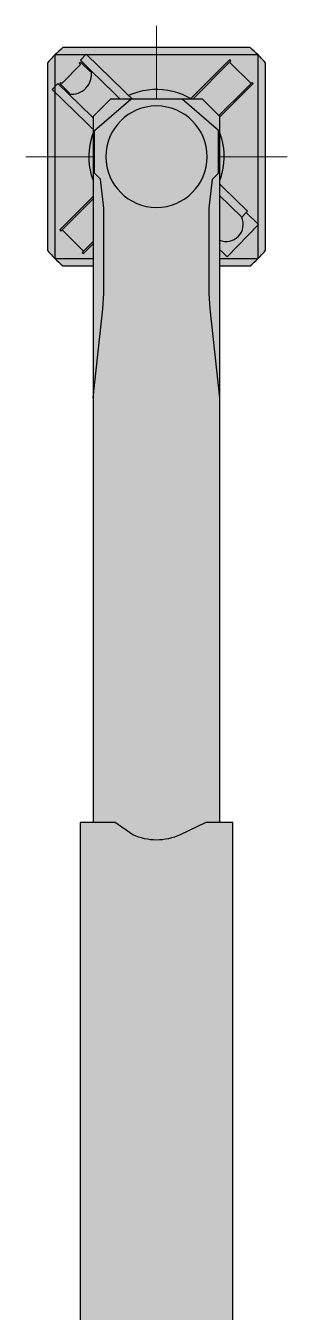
# Model space of a CAD drawing. Header units: millimetres. Extents: x -4300 to 16918, y -16722 to 12457.
# Drawn here: x 5098 to 5698, y -10668 to -7722 of the extents above; entities that cross this region are included whole.
import ezdxf

# ---------------------------------------------------------------- set-up
doc = ezdxf.new("R2010")
doc.units = ezdxf.units.MM
doc.set_wipeout_variables(frame=1)
doc.layers.add('Техника KA-1300SL', color=250, linetype='Continuous')
doc.layers.add('Техника KA-1300SL Штрих', color=7, linetype='Continuous', true_color=0xffe79e)

# ---------------------------------------------------------------- blocks, each defined once
blk = doc.blocks.new('KA-1300SL-20230312.114413')
at = {"layer": 'Техника KA-1300SL Штрих', "ltscale": 30, "true_color": 0xadadad, "transparency": 16777216}
h = blk.add_hatch(color=253, dxfattribs=at)
h.dxf.hatch_style = 1
edge = h.paths.add_edge_path()
edge.add_arc((0, 0), 329.8, 220.7117, 229.2883, ccw=False)
edge.add_line((-250, -215.1), (-250, 215.1))
edge.add_arc((0, 0), 329.8, 130.7117, 139.2883, ccw=False)
edge.add_line((-215.1, 250), (215.1, 250))
edge.add_arc((0, 0), 329.8, 40.7117, 49.2883, ccw=False)
edge.add_line((250, 215.1), (250, -215.1))
edge.add_arc((0, 0), 329.8, 310.7117, 319.2883, ccw=False)
edge.add_line((215.1, -250), (-215.1, -250))
at = {"color": 0, "linetype": 'ByBlock', "lineweight": 5, "ltscale": 30, "transparency": 16777216}
for points in [[(0, 0), (0, 300)], [(-300, 0), (0, 0)], [(0, 0), (300, 0)], [(0, -300), (0, 0)]]:
    blk.add_lwpolyline(points, dxfattribs=at)
at = {"color": 0, "linetype": 'ByBlock', "lineweight": -2, "ltscale": 30, "transparency": 16777216}
blk.add_lwpolyline([(-215.1, -250, -0.03744), (-250, -215.1), (-250, 215.1, -0.03744), (-215.1, 250), (215.1, 250, -0.03744), (250, 215.1), (250, -215.1, -0.03744), (215.1, -250)], format="xyb", close=True, dxfattribs=at)
for points in [[(-162.1, -229.3), (-133.9, -202), (-130.9, -205), (239.5, 154.1), (226.3, 167.7), (201.2, 143.3), (199.3, 145.2), (221.8, 167.7), (219.3, 170.2), (216.8, 167.7), (174.4, 211.4), (177, 213.9), (174.5, 216.5), (151.3, 194.7), (149.5, 196.7), (174.6, 221), (161.5, 234.6), (-209, -124.5), (-206, -127.6), (-234.2, -154.9)], [(-233.2, -233.2), (-233.2, 233.2), (233.2, 233.2), (233.2, -233.2)]]:
    blk.add_lwpolyline(points, close=True, dxfattribs=at)
for points in [[(-133.1, 79), (-221.9, 167.8), (-219.3, 170.3), (-216.8, 167.8), (-167.8, 216.8), (-170.3, 219.3), (-167.8, 221.8), (-79, 133)], [(-167.8, 216.8), (-82.2, 131.1)], [(-195.8, -138.1), (149.5, 196.7)], [(-131.1, 82.1), (-216.8, 167.8)], [(-144.1, -191.4), (201.2, 143.3)], [(131.1, -82.2), (216.7, -167.7)], [(133, -79), (221.8, -167.8), (219.3, -170.3), (216.7, -167.7), (167.7, -216.7), (170.3, -219.3), (167.8, -221.8)], [(167.8, -221.8), (79, -133.1)], [(167.7, -216.7), (82.1, -131.1)]]:
    blk.add_lwpolyline(points, dxfattribs=at)
for points in [[(201.2, 143.3, -0.5), (149.5, 196.7)], [(-133.9, -202), (-144.5, -191, -0.682878), (-195.4, -138.5), (-206, -127.6)]]:
    blk.add_lwpolyline(points, format="xyb", dxfattribs=at)
for start, end in [(65.355, 202.8662), (245.355, 22.8663)]:
    blk.add_arc((0, 0), 154.7, start, end, dxfattribs=at)
blk = doc.blocks.new('KA-1300SL-20230312.115')
at = {"color": 0, "linetype": 'ByBlock', "lineweight": -2, "ltscale": 30, "transparency": 16777216}
blk.add_wipeout([(105.6, 131.6), (145, 92.2), (145, -1954.9), (-145, -1954.9), (-145, 92.2), (-105.6, 131.6)], dxfattribs=at)
at = {"layer": 'Техника KA-1300SL Штрих', "ltscale": 30, "true_color": 0xadadad, "transparency": 16777216}
h = blk.add_hatch(color=253, dxfattribs=at)
h.dxf.hatch_style = 1
h.paths.add_polyline_path([(-105.6, 131.6), (105.6, 131.6), (145, 92.2), (145, -1954.9), (-145, -1954.9), (-145, 92.2)])
at = {"color": 0, "linetype": 'ByBlock', "lineweight": -2, "ltscale": 30, "transparency": 16777216}
blk.add_lwpolyline([(-105.6, 131.6), (105.6, 131.6), (145, 92.2), (145, -1954.9), (-145, -1954.9), (-145, 92.2)], close=True, dxfattribs=at)
for points in [[(-145, -552), (-122.9, -348.3), (-121, -313.5), (-121, -118), (-128.4, -51.5), (-141.9, -38), (-141.9, 60.3), (-58.8, 131.6)], [(145, -552), (122.9, -348.3), (121, -313.5), (121, -118), (128.4, -51.5), (141.9, -38), (141.9, 60.3), (58.8, 131.6)]]:
    blk.add_lwpolyline(points, dxfattribs=at)
blk.add_circle((0, 0), 116.2, dxfattribs=at)
blk = doc.blocks.new('KA-1300SL-20230312.115205')
at = {"color": 0, "linetype": 'ByBlock', "lineweight": -2, "ltscale": 30, "transparency": 16777216}
blk.add_wipeout([(-54.3, -27.9), (-54.3, -27.9), (-32.7, -35.8), (-10, -39.7), (13, -39.5), (35.6, -35), (54.3, -27.9), (94.7, 0), (175, 0), (175, -1779.8), (-175, -1779.8), (-175, 0), (-113.2, 0)], dxfattribs=at)
at = {"layer": 'Техника KA-1300SL Штрих', "ltscale": 30, "true_color": 0xadadad, "transparency": 16777216}
h = blk.add_hatch(color=253, dxfattribs=at)
h.dxf.hatch_style = 1
edge = h.paths.add_edge_path()
edge.add_line((-113.2, 0), (-54.3, -27.9))
edge.add_arc((0, 86.7), 126.8, 244.629, 295.371)
edge.add_line((54.3, -27.9), (94.7, 0))
edge.add_line((94.7, 0), (175, 0))
edge.add_line((175, 0), (175, -1779.8))
edge.add_line((175, -1779.8), (-175, -1779.8))
edge.add_line((-175, -1779.8), (-175, 0))
edge.add_line((-175, 0), (-113.2, 0))
at = {"color": 0, "linetype": 'ByBlock', "lineweight": -2, "ltscale": 30, "transparency": 16777216}
blk.add_lwpolyline([(-113.2, 0), (-54.3, -27.9, 0.225093), (54.3, -27.9), (94.7, 0), (175, 0), (175, -1779.8), (-175, -1779.8), (-175, 0), (-113.2, 0)], format="xyb", dxfattribs=at)
blk = doc.blocks.new('*U66')
at = {"color": 0, "linetype": 'ByBlock', "lineweight": -2, "ltscale": 30, "transparency": 16777216, "xscale": -1, "rotation": 180}
blk.add_blockref('KA-1300SL-20230312.114413', (-5398, -4200), dxfattribs=at)
blk.add_blockref('KA-1300SL-20230312.115', (-5398, -4200), dxfattribs=at)
blk.add_blockref('KA-1300SL-20230312.115205', (-5398, -2675), dxfattribs=at)

msp = doc.modelspace()

# ---------------------------------------------------------------- block references
at = {"layer": 'Техника KA-1300SL', "transparency": 33554687, "rotation": 180}
msp.add_blockref('*U66', (0, -12221.9), dxfattribs=at)

doc.saveas('drawing.dxf')
